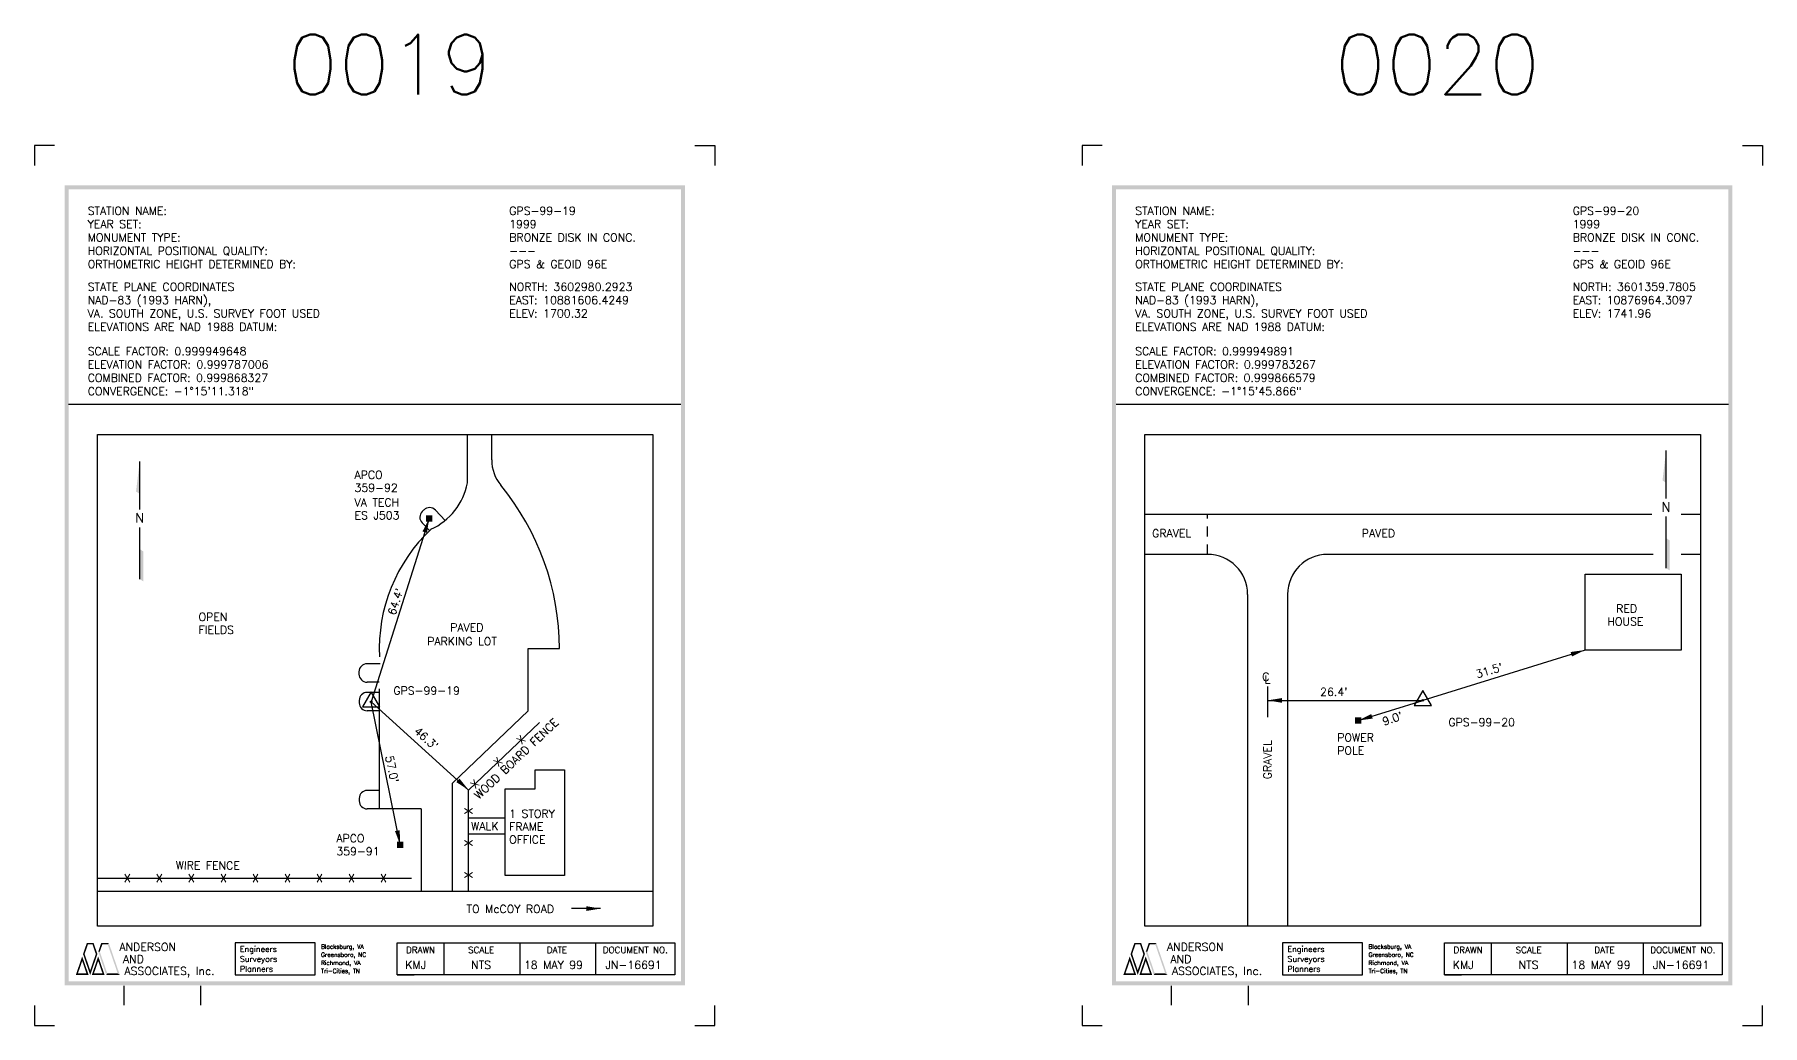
# Model space of a CAD drawing. Extents: x 8 to 108, y -27 to 17.
# Drawn here: x 33.85 to 55.43, y -26.92 to -14.53 of the extents above; entities that cross this region are included whole.
import ezdxf
from ezdxf.enums import TextEntityAlignment as Align

# ---------------------------------------------------------------- set-up
doc = ezdxf.new("R2010")
doc.units = 0
doc.header["$LTSCALE"] = 0.5
doc.header["$MEASUREMENT"] = 0
doc.linetypes.add('CENTER2', pattern=[1.125, 0.75, -0.125, 0.125, -0.125])
doc.linetypes.add('HIDDEN', pattern=[0.375, 0.25, -0.125])
doc.layers.get('0').update_dxf_attribs({"linetype": 'CONTINUOUS'})
for name, color, linetype in [('BLDG', 2, 'CONTINUOUS'), ('DWGINFO', 7, 'CONTINUOUS'), ('FENCE', 4, 'CONTINUOUS'), ('MISC', 7, 'CONTINUOUS'), ('MON', 6, 'CONTINUOUS'), ('N-ARROW', 7, 'CONTINUOUS'), ('ROAD', 1, 'CONTINUOUS'), ('SHT1', 1, 'CONTINUOUS'), ('SHT7', 7, 'CONTINUOUS'), ('SHTTRIM', 7, 'CONTINUOUS'), ('TXT1', 1, 'CONTINUOUS'), ('TXT2', 2, 'CONTINUOUS'), ('TXT7', 7, 'CONTINUOUS'), ('UTIL', 7, 'CONTINUOUS')]:
    doc.layers.add(name, color=color, linetype=linetype)
doc.styles.add('SHT', font='romans.shx')
doc.styles.get("Standard").update_dxf_attribs({"font": 'ROMANS'})
doc.dimstyles.get("Standard").update_dxf_attribs({"dimtxt": 0.18, "dimasz": 0.18, "dimexe": 0.18, "dimexo": 0.0625, "dimgap": 0.09, "dimtad": 0, "dimtih": 1, "dimtoh": 1, "dimdec": 4, "dimzin": 0, "dimtxsty": 'STANDARD', "dimcen": 0.09, "dimazin": 3, "dimtfac": 1, "dimtdec": 4, "dimtofl": 0, "dimtmove": 0, "dimatfit": 3, "dimtolj": 1, "dimtzin": 0})

# ---------------------------------------------------------------- blocks, each defined once
blk = doc.blocks.new('DWGINFO')
for p, q in [((2.602, 1.704), (2.602, 2.004)), ((3.802, 1.704), (3.802, 2.004))]:
    blk.add_line(p, q)
at = {"flags": 2}
blk.add_attdef('DWGNAME', text='', height=0.1, dxfattribs=at).set_placement((2.502, 1.804), align=Align.RIGHT)
blk.add_attdef('DWGEDITDATE', text='', height=0.1, dxfattribs=at).set_placement((3.202, 1.804), align=Align.CENTER)
blk.add_attdef('DWGBY', (3.902, 1.804), '', height=0.1, dxfattribs=at)
blk = doc.blocks.new('NEWLOGOSOLID', base_point=(1, 1))
for points in [[(1.225, 1.653447), (1.275, 1.653447), (1.344328, 2), (1.377972, 1.9525)], [(1.45, 1), (1.45, 1.145211), (1.225, 1.653447), (1.275, 1.653447)], [(1.344328, 2), (1.377972, 1.9525), (1.555672, 2), (1.522028, 1.9525)], [(1.675, 1.653447), (1.625, 1.653447), (1.45, 1), (1.45, 1.145211)], [(1.555672, 2), (1.522028, 1.9525), (1.675, 1.653447), (1.625, 1.653447)], [(1.7, 1.726053), (1.75, 1.726053), (1.794328, 2), (1.827972, 1.9525)], [(1.95, 1), (1.983644, 1.0475), (1.7, 1.726053), (1.75, 1.726053)], [(1.794328, 2), (1.827972, 1.9525), (2.030672, 2), (1.997028, 1.9525)], [(2.030672, 2), (1.997028, 1.9525), (2.375, 1), (2.308644, 1.0475)], [(1, 1), (1.066356, 1.0475), (1.2, 1.580842), (1.2, 1.435632)], [(1.2, 1.580842), (1.2, 1.435632), (1.4, 1), (1.333644, 1.0475)], [(1.5, 1), (1.566356, 1.0475), (1.7, 1.580842), (1.7, 1.435632)], [(1.7, 1.580842), (1.7, 1.435632), (1.9, 1), (1.833644, 1.0475)], [(1.4, 1), (1.333644, 1.0475), (1, 1), (1.066356, 1.0475)], [(1.9, 1), (1.833644, 1.0475), (1.5, 1), (1.566356, 1.0475)], [(2.375, 1), (2.308644, 1.0475), (1.95, 1), (1.983644, 1.0475)]]:
    blk.add_solid(points)
blk = doc.blocks.new('SP-HORIZ')
blk.add_lwpolyline([(0, 0.062), (-0.054, -0.031), (0.054, -0.031)], close=True)
at = {"const_width": 0.005}
blk.add_lwpolyline([(-0.002, 0, 1), (0.002, 0, 1)], format="xyb", close=True, dxfattribs=at)
blk.add_circle((0, 0), 0.005)
blk = doc.blocks.new('SP-PPOLE')
blk.add_solid([(-0.04, -0.04), (-0.04, 0.04), (0.04, -0.04), (0.04, 0.04)])
blk = doc.blocks.new('N-ARROW')
for p, q in [((0, 0.14), (0, 0.94)), ((0, -1.02), (0, -0.16))]:
    blk.add_line(p, q)
for points in [[(0, 0.4), (-0.06, 0.44), (0, 0.94)], [(0, -1.02), (0.06, -1.06), (0, -0.52), (0.06, -0.56)]]:
    blk.add_solid(points)
blk.add_text('N', height=0.16).set_placement((0, 0), align=Align.MIDDLE)

msp = doc.modelspace()

# ---------------------------------------------------------------- linework, layer by layer
at = {"layer": 'BLDG', "linetype": 'CONTINUOUS'}
msp.add_lwpolyline([(53.217, -21.276), (54.417, -21.276), (54.417, -22.226), (53.217, -22.226)], close=True, dxfattribs=at)
msp.add_lwpolyline([(40.466, -23.725), (40.466, -25.045), (39.727, -25.045), (39.727, -23.961), (40.1, -23.961)], dxfattribs=at)
at = {"layer": 'FENCE', "linetype": 'CONTINUOUS'}
for p, q in [((39.268, -23.976), (40.152, -23.13)), ((39.268, -25.241), (39.268, -23.976)), ((34.631, -25.079), (38.555, -25.079))]:
    msp.add_line(p, q, dxfattribs=at)
at = {"layer": 'MISC', "linetype": 'CONTINUOUS'}
for p, q in [((38.711, -20.474), (38.689, -20.496)), ((38.977, -20.605), (38.853, -20.477)), ((38.781, -20.734), (38.687, -20.637)), ((38.164, -22.398), (37.999, -22.398)), ((37.899, -22.498), (37.899, -22.528)), ((38.153, -22.628), (37.999, -22.628)), ((37.902, -22.855), (37.902, -22.885)), ((38.156, -22.755), (38.002, -22.755)), ((38.156, -22.985), (38.002, -22.985)), ((37.902, -24.081), (37.902, -24.112)), ((38.156, -23.981), (38.002, -23.981)), ((38.156, -24.212), (38.002, -24.212)), ((39.727, -24.327), (39.268, -24.327)), ((39.727, -24.527), (39.268, -24.527))]:
    msp.add_line(p, q, dxfattribs=at)
for centre, start, end in [((38.759, -20.567), 134.1121, 224.1121), ((38.781, -20.546), 44.1121, 134.1121), ((37.999, -22.498), 90, 180), ((37.999, -22.528), 180, 270), ((38.002, -22.855), 90, 180), ((38.002, -22.885), 180, 270), ((38.002, -24.081), 90, 180), ((38.002, -24.112), 180, 270)]:
    msp.add_arc(centre, 0.1, start, end, dxfattribs=at)
at = {"layer": 'ROAD', "linetype": 'CONTINUOUS'}
for p, q in [((39.253, -20.137), (39.253, -19.532)), ((39.557, -19.85), (39.557, -19.532)), ((54.05, -20.53), (47.717, -20.53)), ((54.658, -20.53), (54.417, -20.53)), ((48.5, -21.03), (47.717, -21.03)), ((54.066, -21.03), (50, -21.03)), ((54.658, -21.03), (54.417, -21.03)), ((49, -21.53), (49, -25.677)), ((49.5, -21.53), (49.5, -25.677)), ((40.014, -22.985), (40.014, -22.209)), ((40.014, -22.209), (40.402, -22.209)), ((38.156, -24.212), (38.156, -22.712)), ((49.25, -22.684), (49.25, -23.065)), ((39.068, -23.89), (40.014, -22.985)), ((39.068, -25.241), (39.068, -23.89)), ((38.674, -24.212), (38.156, -24.212)), ((38.674, -24.212), (38.674, -25.241)), ((34.631, -25.241), (41.571, -25.241))]:
    msp.add_line(p, q, dxfattribs=at)
at = {"layer": 'ROAD', "linetype": 'HIDDEN'}
msp.add_line((48.5, -21.03), (48.5, -20.53), dxfattribs=at)
at = {"layer": 'ROAD', "linetype": 'CONTINUOUS'}
for points in [[(34.631, -19.532), (41.571, -19.532), (41.571, -25.677), (34.631, -25.677)], [(47.717, -19.532), (54.658, -19.532), (54.658, -25.677), (47.717, -25.677)]]:
    msp.add_lwpolyline(points, close=True, dxfattribs=at)
for centre, radius, start, end in [((40.057, -19.85), 0.5, 180, 219.3321), ((38.461, -19.984), 0.807, 294.6624, 349.0737), ((37.174, -22.213), 3.228, 0.0811, 39.3321), ((40.194, -22.207), 2.041, 133.1601, 182.9091), ((48.5, -21.53), 0.5, 0, 90), ((50, -21.53), 0.5, 90, 180)]:
    msp.add_arc(centre, radius, start, end, dxfattribs=at)
at = {"layer": 'SHT1'}
for p, q in [((38.961, -26.288), (38.961, -25.888)), ((39.911, -26.288), (39.911, -25.888)), ((40.859, -26.288), (40.859, -25.888)), ((52.048, -26.288), (52.048, -25.888)), ((52.998, -26.288), (52.998, -25.888)), ((53.946, -26.288), (53.946, -25.888))]:
    msp.add_line(p, q, dxfattribs=at)
for points in [[(36.351, -26.288), (37.351, -26.288), (37.351, -25.888), (36.351, -25.888), (36.351, -26.288)], [(38.375, -25.888), (38.375, -25.888), (38.545, -25.888)], [(49.438, -26.288), (50.437, -26.288), (50.437, -25.888), (49.438, -25.888), (49.438, -26.288)], [(51.461, -25.888), (51.461, -25.888), (51.632, -25.888)], [(38.375, -26.288), (38.587, -26.288)], [(51.461, -26.288), (51.674, -26.288)]]:
    msp.add_lwpolyline(points, dxfattribs=at)
for points in [[(38.375, -25.888), (41.844, -25.888), (41.844, -26.288), (38.375, -26.288)], [(51.461, -25.888), (54.93, -25.888), (54.93, -26.288), (51.461, -26.288)]]:
    msp.add_lwpolyline(points, close=True, dxfattribs=at)
for points in [[(34.221, -16.419), (41.971, -16.419), (34.221, -16.469), (41.971, -16.469)], [(34.221, -16.469), (34.271, -16.469), (34.221, -26.369), (34.271, -26.369)], [(41.921, -16.469), (41.971, -16.469), (41.921, -26.369), (41.971, -26.369)], [(47.307, -16.419), (55.057, -16.419), (47.307, -16.469), (55.057, -16.469)], [(47.307, -16.469), (47.357, -16.469), (47.307, -26.369), (47.357, -26.369)], [(55.007, -16.469), (55.057, -16.469), (55.007, -26.369), (55.057, -26.369)], [(34.221, -26.369), (41.971, -26.369), (34.221, -26.419), (41.971, -26.419)], [(47.307, -26.369), (55.057, -26.369), (47.307, -26.419), (55.057, -26.419)]]:
    msp.add_solid(points, dxfattribs=at)
at = {"layer": 'SHTTRIM'}
for p, q in [((34.096, -15.919), (33.846, -15.919)), ((33.846, -15.919), (33.846, -16.169)), ((42.096, -15.919), (42.346, -15.919)), ((42.346, -15.919), (42.346, -16.169)), ((46.932, -15.919), (46.932, -16.169)), ((47.182, -15.919), (46.932, -15.919)), ((55.182, -15.919), (55.432, -15.919)), ((55.432, -15.919), (55.432, -16.169))]:
    msp.add_line(p, q, dxfattribs=at)
for points in [[(33.846, -26.669), (33.846, -26.919), (34.096, -26.919)], [(42.096, -26.919), (42.346, -26.919), (42.346, -26.669)], [(46.932, -26.669), (46.932, -26.919), (47.182, -26.919)], [(55.182, -26.919), (55.432, -26.919), (55.432, -26.669)]]:
    msp.add_lwpolyline(points, dxfattribs=at)
at = {"layer": 'TXT1'}
for p, q in [((34.271, -19.151), (41.921, -19.151)), ((47.357, -19.151), (55.007, -19.151))]:
    msp.add_line(p, q, dxfattribs=at)
at = {"layer": 'TXT2', "linetype": 'CONTINUOUS'}
for p, q in [((40.1, -23.961), (40.1, -23.725)), ((40.1, -23.725), (40.466, -23.725))]:
    msp.add_line(p, q, dxfattribs=at)

# ---------------------------------------------------------------- block references
at = {"layer": 'DWGINFO', "xscale": 0.8, "yscale": 0.8, "zscale": 0.8}
for p in [(32.883, -28.028), (45.969, -28.028)]:
    msp.add_blockref('DWGINFO', p, dxfattribs=at)
at = {"layer": 'MISC', "linetype": 'CONTINUOUS'}
for p in [(38.775, -20.581), (38.414, -24.661)]:
    msp.add_blockref('SP-PPOLE', p, dxfattribs=at)
at = {"layer": 'MON', "linetype": 'CONTINUOUS', "xscale": 2, "yscale": 2, "zscale": 2}
for p in [(38.051, -22.874), (51.188, -22.856)]:
    msp.add_blockref('SP-HORIZ', p, dxfattribs=at)
at = {"layer": 'N-ARROW', "linetype": 'CENTER2', "xscale": 0.75, "yscale": 0.75, "zscale": 0.75}
for p in [(54.229, -20.437), (35.159, -20.574)]:
    msp.add_blockref('N-ARROW', p, dxfattribs=at)
at = {"layer": 'SHT1', "xscale": 0.4, "yscale": 0.4, "zscale": 0.4}
for p in [(34.361, -26.288), (47.448, -26.288)]:
    msp.add_blockref('NEWLOGOSOLID', p, dxfattribs=at)
at = {"layer": 'UTIL', "linetype": 'CONTINUOUS'}
msp.add_blockref('SP-PPOLE', (50.382, -23.108), dxfattribs=at)

# ---------------------------------------------------------------- texts
at = {"layer": 'FENCE', "linetype": 'CONTINUOUS'}
for rotation, p in [(43.7363, (39.924, -23.348)), (43.7363, (39.635, -23.624)), (43.7363, (39.346, -23.901)), (90, (39.268, -24.239)), (90, (39.268, -24.639)), (90, (39.268, -25.039))]:
    msp.add_text('X', height=0.1, rotation=rotation, dxfattribs=at).set_placement(p, align=Align.MIDDLE)
for p in [(35.005, -25.079), (35.405, -25.079), (35.805, -25.079), (36.205, -25.079), (36.605, -25.079), (37.005, -25.079), (37.405, -25.079), (37.805, -25.079), (38.205, -25.079)]:
    msp.add_text('X', height=0.1, dxfattribs=at).set_placement(p, align=Align.MIDDLE)
at = {"layer": 'MON', "linetype": 'CONTINUOUS'}
for s, rotation, p in [("64.4'", 71.8649, (38.351, -21.8)), ("31.5'", 16.314, (51.868, -22.579)), ("26.4'", 0.0816, (49.907, -22.8)), ("9.0'", 18.505, (50.704, -23.171)), ("46.3'", 317.8896, (38.579, -23.253)), ("57.0'", 282.3293, (38.226, -23.559))]:
    msp.add_text(s, height=0.1, rotation=rotation, dxfattribs=at).set_placement(p)
at = {"layer": 'MON'}
for s, p in [('GPS-99-19', (38.328, -22.784)), ('GPS-99-20', (51.509, -23.179))]:
    msp.add_text(s, height=0.1, dxfattribs=at).set_placement(p)
at = {"layer": 'ROAD', "linetype": 'CONTINUOUS'}
for s, p in [('GRAVEL', (47.808, -20.817)), ('PAVED', (50.427, -20.817))]:
    msp.add_text(s, height=0.1, dxfattribs=at).set_placement(p)
msp.add_text('GRAVEL', height=0.1, rotation=90, dxfattribs=at).set_placement((49.298, -23.842))
at = {"layer": 'SHT1', "style": 'SHT'}
for s, p in [('ANDERSON', (34.906, -25.988)), ('ANDERSON', (47.993, -25.988)), (' AND', (34.881, -26.139)), (' AND', (47.968, -26.139)), ('  ASSOCIATES, Inc.', (34.831, -26.288)), ('  ASSOCIATES, Inc.', (47.918, -26.288))]:
    msp.add_text(s, height=0.1, dxfattribs=at).set_placement(p)
at = {"layer": 'SHT7', "style": 'SHT'}
for s, p in [('Surveyors', (36.411, -26.124)), ('Engineers', (36.411, -26)), ('Surveyors', (49.498, -26.124)), ('Engineers', (49.498, -26)), ('Planners', (36.411, -26.248)), ('Planners', (49.498, -26.248))]:
    msp.add_text(s, height=0.072, dxfattribs=at).set_placement(p)
at = {"layer": 'SHT7', "color": 7, "style": 'SHT'}
for s, p in [('Greensboro, NC', (37.425, -26.062)), ('Blacksburg, VA', (37.425, -25.96)), ('Richmond, VA', (37.425, -26.163)), ('Greensboro, NC', (50.512, -26.062)), ('Blacksburg, VA', (50.512, -25.96)), ('Richmond, VA', (50.512, -26.163)), ('Tri-Cities, TN', (37.425, -26.264)), ('Tri-Cities, TN', (50.512, -26.264))]:
    msp.add_text(s, height=0.05369, dxfattribs=at).set_placement(p)
at = {"layer": 'SHT7', "style": 'SHT'}
for s, p in [('DRAWN', (38.668, -26.015)), ('SCALE', (39.425, -26.015)), ('DATE', (40.372, -26.015)), ('DOCUMENT NO.', (41.351, -26.015)), ('DRAWN', (51.755, -26.015)), ('SCALE', (52.512, -26.015)), ('DATE', (53.459, -26.015)), ('DOCUMENT NO.', (54.438, -26.015))]:
    msp.add_text(s, height=0.08, dxfattribs=at).set_placement(p, align=Align.CENTER)
at = {"layer": 'TXT1'}
for s, p in [('STATION NAME:', (34.509, -16.786)), ('GPS-99-19', (39.776, -16.786)), ('STATION NAME:', (47.596, -16.786)), ('GPS-99-20', (53.062, -16.786)), ('YEAR SET:', (34.509, -16.952)), ('MONUMENT TYPE:', (34.509, -17.119)), ('BRONZE DISK IN CONC.', (39.776, -17.119)), ('1999', (39.776, -16.952)), ('YEAR SET:', (47.596, -16.952)), ('MONUMENT TYPE:', (47.596, -17.119)), ('BRONZE DISK IN CONC.', (53.062, -17.119)), ('1999', (53.062, -16.952)), ('HORIZONTAL POSITIONAL QUALITY:', (34.509, -17.286)), ('---', (39.776, -17.286)), ('HORIZONTAL POSITIONAL QUALITY:', (47.596, -17.286)), ('---', (53.062, -17.286)), ('ORTHOMETRIC HEIGHT DETERMINED BY:', (34.509, -17.452)), ('GPS & GEOID 96E', (39.776, -17.452)), ('ORTHOMETRIC HEIGHT DETERMINED BY:', (47.596, -17.452)), ('GPS & GEOID 96E', (53.062, -17.452)), ('STATE PLANE COORDINATES', (34.509, -17.736)), ('NORTH: 3602980.2923', (39.776, -17.736)), ('STATE PLANE COORDINATES', (47.596, -17.736)), ('NORTH: 3601359.7805', (53.062, -17.736)), ('NAD-83 (1993 HARN), ', (34.509, -17.902)), ('EAST: 10881606.4249', (39.776, -17.902)), ('NAD-83 (1993 HARN), ', (47.596, -17.902)), ('EAST: 10876964.3097', (53.062, -17.902)), ('VA. SOUTH ZONE, U.S. SURVEY FOOT USED', (34.509, -18.069)), ('ELEV: 1700.32', (39.776, -18.069)), ('VA. SOUTH ZONE, U.S. SURVEY FOOT USED', (47.596, -18.069)), ('ELEV: 1741.96', (53.062, -18.069)), ('ELEVATIONS ARE NAD 1988 DATUM:', (34.509, -18.236)), ('ELEVATIONS ARE NAD 1988 DATUM:', (47.596, -18.236)), ('SCALE FACTOR: 0.999949648', (34.509, -18.541)), ('SCALE FACTOR: 0.999949891', (47.596, -18.541)), ('COMBINED FACTOR: 0.999868327', (34.509, -18.874)), ('ELEVATION FACTOR: 0.999787006', (34.509, -18.707)), ('COMBINED FACTOR: 0.999866579', (47.596, -18.874)), ('ELEVATION FACTOR: 0.999783267', (47.596, -18.707)), ('CONVERGENCE: -1%%d15\'11.318"', (34.509, -19.041)), ('CONVERGENCE: -1%%d15\'45.866"', (47.596, -19.041)), ('KMJ', (38.477, -26.212)), ('NTS', (39.3, -26.212)), ('18 MAY 99', (39.96, -26.212)), ('JN-16691', (40.977, -26.212)), ('KMJ', (51.564, -26.212)), ('NTS', (52.386, -26.212)), ('18 MAY 99', (53.047, -26.212)), ('JN-16691', (54.064, -26.212))]:
    msp.add_text(s, height=0.1, dxfattribs=at).set_placement(p)
at = {"layer": 'TXT1', "linetype": 'CONTINUOUS'}
for s, p in [('PAVED', (39.038, -21.994)), ('PARKING LOT', (38.751, -22.167)), ('C', (49.183, -22.61)), ('L', (49.213, -22.646)), ('TO McCOY ROAD', (39.243, -25.513))]:
    msp.add_text(s, height=0.1, dxfattribs=at).set_placement(p)
at = {"layer": 'TXT2'}
for s, p in [('0019', (36.998, -15.282)), ('0020', (50.085, -15.282))]:
    msp.add_text(s, height=0.75, dxfattribs=at).set_placement(p)
at = {"layer": 'TXT2', "linetype": 'CONTINUOUS'}
for s, p in [('RED', (53.605, -21.758)), ('HOUSE', (53.495, -21.92)), ('FRAME', (39.775, -24.484)), ('1 STORY', (39.775, -24.322)), ('OFFICE', (39.775, -24.646))]:
    msp.add_text(s, height=0.1, dxfattribs=at).set_placement(p)
at = {"layer": 'TXT7', "linetype": 'CONTINUOUS'}
for s, p in [('APCO', (37.843, -20.086)), ('359-92', (37.843, -20.248)), ('VA TECH', (37.843, -20.431)), ('ES J503', (37.843, -20.593)), ('OPEN', (35.895, -21.862)), ('FIELDS', (35.895, -22.024)), ('POWER', (50.12, -23.37)), ('POLE', (50.12, -23.532)), ('APCO', (37.616, -24.63)), ('359-91', (37.616, -24.792))]:
    msp.add_text(s, height=0.1, dxfattribs=at).set_placement(p)
for s, rotation, p in [('WOOD BOARD FENCE', 43.5366, (39.397, -24.097)), ('WALK', 359.7559, (39.299, -24.476)), ('WIRE FENCE', 359.7559, (35.609, -24.967))]:
    msp.add_text(s, height=0.1, rotation=rotation, dxfattribs=at).set_placement(p)

# ---------------------------------------------------------------- leaders
at = {"layer": 'MON', "linetype": 'CONTINUOUS'}
for points in [[(38.775, -20.581), (38.051, -22.874)], [(53.217, -22.226), (51.188, -22.856)], [(39.268, -23.976), (38.051, -22.874)], [(38.414, -24.661), (38.051, -22.874)], [(49.25, -22.856), (51.188, -22.856)], [(50.382, -23.108), (51.188, -22.856)]]:
    msp.add_leader(points, dimstyle='STANDARD', dxfattribs=at)
at = {"layer": 'TXT1', "linetype": 'CONTINUOUS'}
msp.add_leader([(40.918, -25.458), (40.553, -25.458)], dimstyle='STANDARD', dxfattribs=at)

doc.saveas('drawing.dxf')
